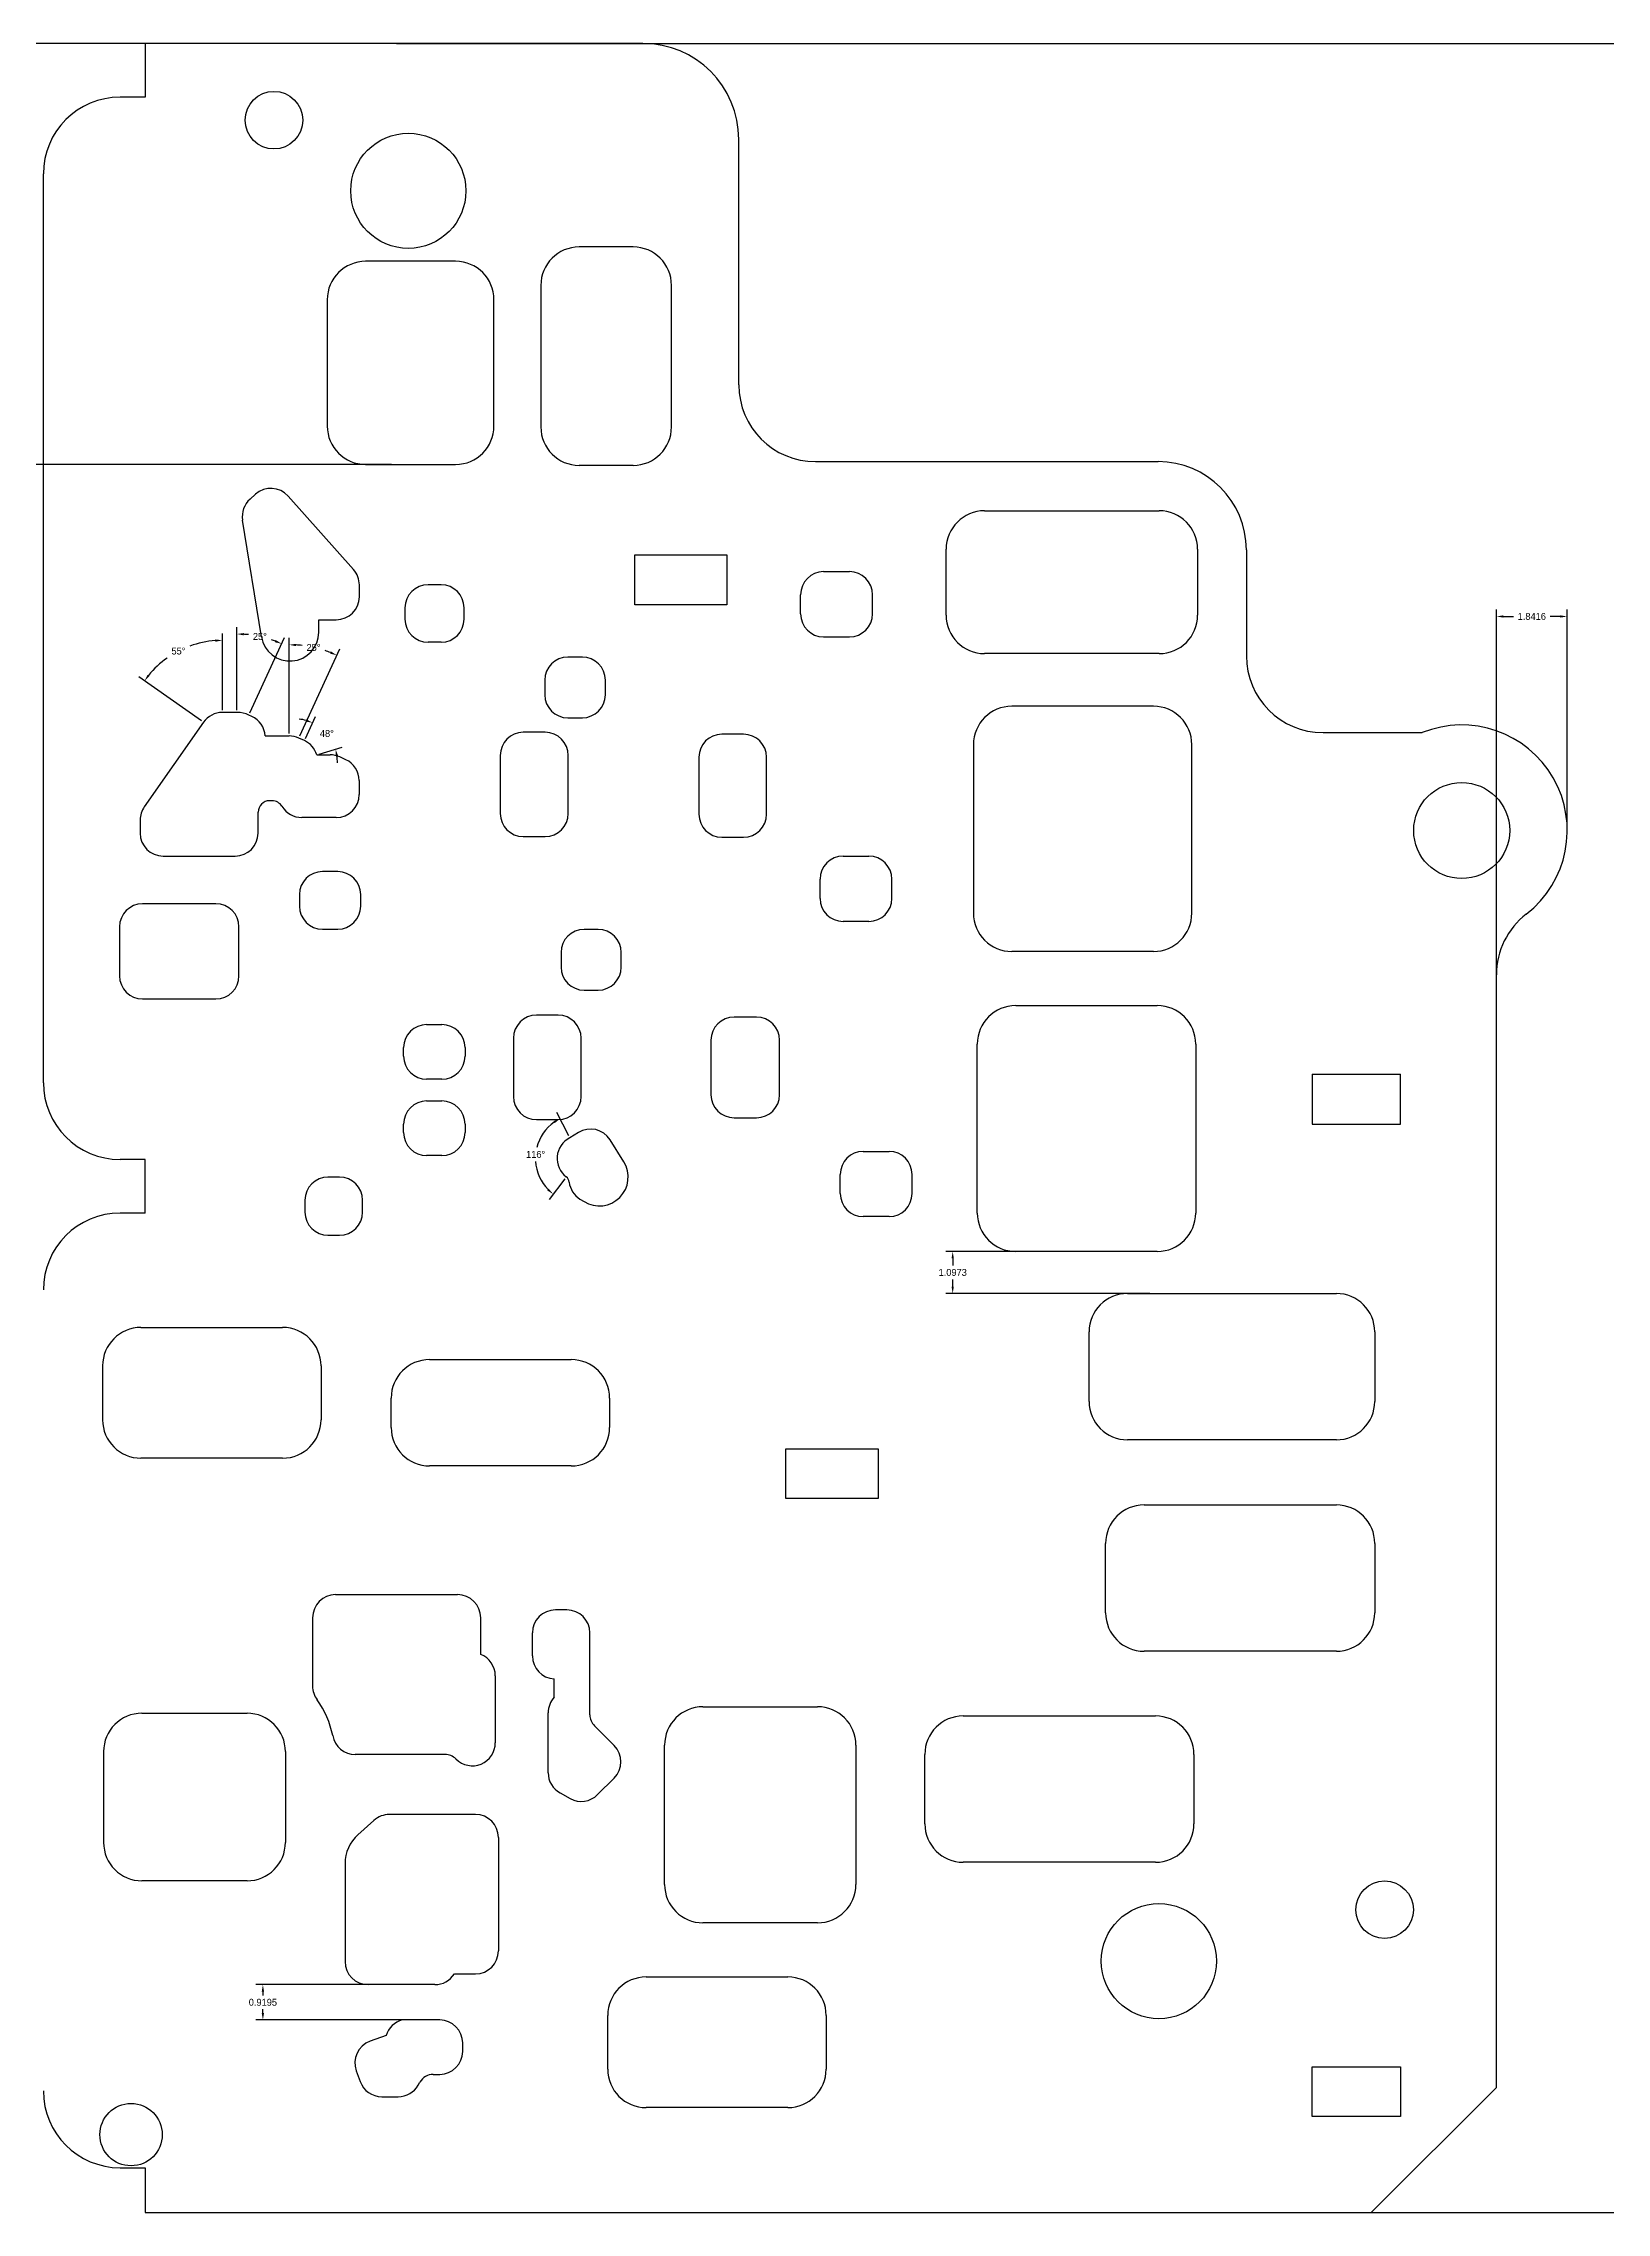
# Model space of a CAD drawing. Extents: x -23 to 79, y 1 to 57.
# Drawn here: x 0.8 to 41.5, y 0.7 to 57.2 of the extents above; entities that cross this region are included whole.
import ezdxf

# ---------------------------------------------------------------- set-up
doc = ezdxf.new("R2010")
doc.units = 0
doc.header["$MEASUREMENT"] = 0
doc.layers.get('0').update_dxf_attribs({"linetype": 'CONTINUOUS'})
doc.layers.get('Defpoints').update_dxf_attribs({"linetype": 'CONTINUOUS'})
doc.layers.add('AM_5', color=3, linetype='CONTINUOUS', lineweight=15)
doc.dimstyles.new('STANDARD$0', dxfattribs={"dimtxt": 0.18, "dimasz": 0.18, "dimexe": 0.18, "dimexo": 0.0625, "dimgap": 0.09, "dimtad": 0, "dimtih": 1, "dimtoh": 1, "dimdec": 4, "dimzin": 0, "dimdsep": 46, "dimtxsty": 'STANDARD', "dimcen": 0.09, "dimadec": 0, "dimazin": 0, "dimtfac": 1, "dimtdec": 4, "dimtofl": 0, "dimtmove": 2, "dimatfit": 3, "dimfxl": 1, "dimtolj": 1, "dimtzin": 0, "dimarcsym": 0})
doc.dimstyles.new('STANDARD$2', dxfattribs={"dimtxt": 0.18, "dimasz": 0.18, "dimexe": 0.18, "dimexo": 0.0625, "dimgap": 0.09, "dimtad": 0, "dimtih": 1, "dimtoh": 1, "dimdec": 4, "dimzin": 0, "dimdsep": 46, "dimtxsty": 'STANDARD', "dimcen": 0.09, "dimadec": 0, "dimazin": 0, "dimtfac": 1, "dimtdec": 4, "dimtofl": 0, "dimtmove": 2, "dimatfit": 3, "dimfxl": 1, "dimtolj": 1, "dimtzin": 0, "dimarcsym": 0})

# ---------------------------------------------------------------- blocks, each defined once
blk = doc.blocks.new('*D3')
at = {"layer": 'AM_5', "color": 0, "lineweight": -2, "transparency": 16777216}
for p, q in [((7.625, 39.088), (7.888, 39.659)), ((7.982, 38.679), (8.583, 38.862))]:
    blk.add_line(p, q, dxfattribs=at)
for start, end in [(74.5663, 83.8568), (358.3466, 7.6372)]:
    blk.add_arc((7.348, 38.486), 1.111, start, end, dxfattribs=at)
at = {"layer": 'AM_5', "color": 0, "transparency": 16777216}
for points in [[(7.654, 39.586), (7.634, 39.529), (7.813, 39.496)], [(8.42, 38.628), (8.479, 38.641), (8.411, 38.81)]]:
    blk.add_solid(points, dxfattribs=at)
at = {"layer": 'Defpoints', "color": 0, "transparency": 16777216}
for p in [(7.599, 39.031), (8.28, 39.092), (7.348, 38.486), (7.348, 38.486), (7.922, 38.661)]:
    blk.add_point(p, dxfattribs=at)
at = {"layer": 'AM_5', "color": 0, "transparency": 16777216, "insert": (8.186, 39.217), "char_height": 0.18, "attachment_point": 5}
blk.add_mtext('\\A1;48°', dxfattribs=at)
blk = doc.blocks.new('*D4')
at = {"layer": 'AM_5', "color": 0, "lineweight": -2, "transparency": 16777216}
for p, q in [((7.202, 39.216), (7.202, 41.707)), ((7.479, 39.156), (8.521, 41.418))]:
    blk.add_line(p, q, dxfattribs=at)
for start, end in [(83.5001, 86.5312), (68.7446, 71.6405)]:
    blk.add_arc((7.202, 38.554), 2.974, start, end, dxfattribs=at)
at = {"layer": 'AM_5', "color": 0, "transparency": 16777216}
for points in [[(7.381, 41.492), (7.383, 41.552), (7.202, 41.527)], [(8.292, 41.353), (8.268, 41.298), (8.446, 41.255)]]:
    blk.add_solid(points, dxfattribs=at)
at = {"layer": 'Defpoints', "color": 0, "transparency": 16777216}
for p in [(8.045, 41.405), (7.202, 39.154), (7.453, 39.099), (7.202, 38.554)]:
    blk.add_point(p, dxfattribs=at)
at = {"layer": 'AM_5', "color": 0, "transparency": 16777216, "insert": (7.838, 41.458), "char_height": 0.18, "attachment_point": 5}
blk.add_mtext('\\A1;25°', dxfattribs=at)
blk = doc.blocks.new('*D5')
at = {"layer": 'AM_5', "color": 0, "lineweight": -2, "transparency": 16777216}
for p, q in [((5.464, 39.827), (5.464, 41.823)), ((4.922, 39.544), (3.286, 40.689))]:
    blk.add_line(p, q, dxfattribs=at)
for start, end in [(94.1614, 109.921), (125.4723, 140.8386)]:
    blk.add_arc((5.464, 39.164), 2.479, start, end, dxfattribs=at)
at = {"layer": 'AM_5', "color": 0, "transparency": 16777216}
for points in [[(5.283, 41.667), (5.285, 41.607), (5.464, 41.643)], [(3.566, 40.712), (3.518, 40.748), (3.434, 40.586)]]:
    blk.add_solid(points, dxfattribs=at)
at = {"layer": 'Defpoints', "color": 0, "transparency": 16777216}
for p in [(4.685, 41.517), (5.464, 39.764), (4.973, 39.509), (5.464, 39.164)]:
    blk.add_point(p, dxfattribs=at)
at = {"layer": 'AM_5', "color": 0, "transparency": 16777216, "insert": (4.32, 41.363), "char_height": 0.18, "attachment_point": 5}
blk.add_mtext('\\A1;55°', dxfattribs=at)
blk = doc.blocks.new('*D6')
at = {"layer": 'AM_5', "color": 0, "lineweight": -2, "transparency": 16777216}
for p, q in [((5.843, 39.827), (5.843, 41.988)), ((6.183, 39.752), (7.086, 41.715))]:
    blk.add_line(p, q, dxfattribs=at)
for start, end in [(83.8755, 86.3072), (68.9686, 71.2469)]:
    blk.add_arc((5.843, 39.014), 2.793, start, end, dxfattribs=at)
at = {"layer": 'AM_5', "color": 0, "transparency": 16777216}
for points in [[(6.022, 41.772), (6.024, 41.832), (5.843, 41.808)], [(6.857, 41.649), (6.834, 41.594), (7.011, 41.552)]]:
    blk.add_solid(points, dxfattribs=at)
at = {"layer": 'Defpoints', "color": 0, "transparency": 16777216}
for p in [(6.635, 41.693), (5.843, 39.764), (6.156, 39.696), (5.843, 39.014)]:
    blk.add_point(p, dxfattribs=at)
at = {"layer": 'AM_5', "color": 0, "transparency": 16777216, "insert": (6.441, 41.743), "char_height": 0.18, "attachment_point": 5}
blk.add_mtext('\\A1;25°', dxfattribs=at)
blk = doc.blocks.new('*D7')
at = {"layer": 'AM_5', "color": 0, "lineweight": -2, "transparency": 16777216}
for p, q in [((14.484, 28.739), (14.179, 29.347)), ((14.382, 27.619), (13.972, 27.076))]:
    blk.add_line(p, q, dxfattribs=at)
for start, end in [(125.5342, 165.776), (183.6579, 224.0285)]:
    blk.add_arc((14.782, 28.147), 1.163, start, end, dxfattribs=at)
at = {"layer": 'AM_5', "color": 0, "transparency": 16777216}
for points in [[(14.09, 29.119), (14.121, 29.068), (14.26, 29.186)], [(13.965, 27.361), (13.926, 27.316), (14.08, 27.219)]]:
    blk.add_solid(points, dxfattribs=at)
at = {"layer": 'Defpoints', "color": 0, "transparency": 16777216}
for p in [(13.724, 28.631), (14.513, 28.683), (14.782, 28.147), (14.42, 27.668)]:
    blk.add_point(p, dxfattribs=at)
at = {"layer": 'AM_5', "color": 0, "transparency": 16777216, "insert": (13.623, 28.253), "char_height": 0.18, "attachment_point": 5}
blk.add_mtext('\\A1;116°', dxfattribs=at)
blk = doc.blocks.new('*D8')
at = {"layer": 'AM_5', "color": 0, "lineweight": -2, "transparency": 16777216}
for p, q in [((10.509, 6.629), (6.339, 6.629)), ((6.519, 6.449), (6.519, 6.349)), ((10.573, 5.709), (6.339, 5.709)), ((6.519, 5.889), (6.519, 5.989))]:
    blk.add_line(p, q, dxfattribs=at)
at = {"layer": 'AM_5', "color": 0, "transparency": 16777216}
for points in [[(6.489, 6.449), (6.549, 6.449), (6.519, 6.629)], [(6.489, 5.889), (6.549, 5.889), (6.519, 5.709)]]:
    blk.add_solid(points, dxfattribs=at)
at = {"layer": 'Defpoints', "color": 0, "transparency": 16777216}
for p in [(10.571, 6.629), (6.519, 5.709), (10.635, 5.709)]:
    blk.add_point(p, dxfattribs=at)
at = {"layer": 'AM_5', "color": 0, "transparency": 16777216, "insert": (6.519, 6.169), "char_height": 0.18, "attachment_point": 5}
blk.add_mtext('\\A1;0.9195', dxfattribs=at)
blk = doc.blocks.new('*D9')
at = {"layer": 'AM_5', "color": 0, "lineweight": -2, "transparency": 16777216}
for p, q in [((29.62, 25.727), (24.307, 25.727)), ((24.487, 25.547), (24.487, 25.359)), ((24.487, 24.81), (24.487, 24.999)), ((29.62, 24.63), (24.307, 24.63))]:
    blk.add_line(p, q, dxfattribs=at)
at = {"layer": 'AM_5', "color": 0, "transparency": 16777216}
for points in [[(24.457, 25.547), (24.517, 25.547), (24.487, 25.727)], [(24.457, 24.81), (24.517, 24.81), (24.487, 24.63)]]:
    blk.add_solid(points, dxfattribs=at)
at = {"layer": 'Defpoints', "color": 0, "transparency": 16777216}
for p in [(29.682, 25.727), (24.487, 24.63), (29.682, 24.63)]:
    blk.add_point(p, dxfattribs=at)
at = {"layer": 'AM_5', "color": 0, "transparency": 16777216, "insert": (24.487, 25.179), "char_height": 0.18, "attachment_point": 5}
blk.add_mtext('\\A1;1.0973', dxfattribs=at)
blk = doc.blocks.new('*D10')
at = {"layer": 'AM_5', "color": 0, "lineweight": -2, "transparency": 16777216}
for p, q in [((38.65, 32.399), (38.65, 42.445)), ((40.492, 36.871), (40.492, 42.445)), ((38.83, 42.265), (39.091, 42.265)), ((40.312, 42.265), (40.051, 42.265))]:
    blk.add_line(p, q, dxfattribs=at)
at = {"layer": 'AM_5', "color": 0, "transparency": 16777216}
for points in [[(38.83, 42.295), (38.83, 42.235), (38.65, 42.265)], [(40.312, 42.295), (40.312, 42.235), (40.492, 42.265)]]:
    blk.add_solid(points, dxfattribs=at)
at = {"layer": 'Defpoints', "color": 0, "transparency": 16777216}
for p in [(38.65, 42.265), (40.492, 36.808), (38.65, 32.336)]:
    blk.add_point(p, dxfattribs=at)
at = {"layer": 'AM_5', "color": 0, "transparency": 16777216, "insert": (39.571, 42.265), "char_height": 0.18, "attachment_point": 5}
blk.add_mtext('\\A1;1.8416', dxfattribs=at)
blk = doc.blocks.new('*D13')
at = {"layer": 'AM_5', "color": 0, "lineweight": -2, "transparency": 16777216}
for p, q in [((9.998, 57.191), (78.789, 57.191)), ((78.609, 57.011), (78.609, 29.121)), ((78.609, 0.871), (78.609, 28.761)), ((10.099, 0.691), (78.789, 0.691))]:
    blk.add_line(p, q, dxfattribs=at)
at = {"layer": 'AM_5', "color": 0, "transparency": 16777216}
for points in [[(78.579, 57.011), (78.639, 57.011), (78.609, 57.191)], [(78.579, 0.871), (78.639, 0.871), (78.609, 0.691)]]:
    blk.add_solid(points, dxfattribs=at)
at = {"layer": 'Defpoints', "color": 0, "transparency": 16777216}
for p in [(9.936, 57.191), (10.037, 0.691), (78.609, 0.691)]:
    blk.add_point(p, dxfattribs=at)
at = {"layer": 'AM_5', "color": 0, "transparency": 16777216, "insert": (78.609, 28.941), "char_height": 0.18, "attachment_point": 5}
blk.add_mtext('\\A1;56.5000', dxfattribs=at)
blk = doc.blocks.new('*D14')
at = {"layer": 'AM_5', "color": 0, "lineweight": -2, "transparency": 16777216}
for p, q in [((9.873, 57.191), (-23.171, 57.191)), ((-22.991, 57.011), (-22.991, 51.888)), ((-22.991, 46.405), (-22.991, 51.528)), ((9.873, 46.225), (-23.171, 46.225))]:
    blk.add_line(p, q, dxfattribs=at)
at = {"layer": 'AM_5', "color": 0, "transparency": 16777216}
for points in [[(-23.021, 57.011), (-22.961, 57.011), (-22.991, 57.191)], [(-23.021, 46.405), (-22.961, 46.405), (-22.991, 46.225)]]:
    blk.add_solid(points, dxfattribs=at)
at = {"layer": 'Defpoints', "color": 0, "transparency": 16777216}
for p in [(9.936, 57.191), (-22.991, 46.225), (9.936, 46.225)]:
    blk.add_point(p, dxfattribs=at)
at = {"layer": 'AM_5', "color": 0, "transparency": 16777216, "insert": (-22.991, 51.708), "char_height": 0.18, "attachment_point": 5}
blk.add_mtext('\\A1;10.9662', dxfattribs=at)

msp = doc.modelspace()

# ---------------------------------------------------------------- linework, layer by layer
at = {"color": 7, "linetype": 'Continuous'}
for p, q in [((16.41548, 57.19137), (3.45598, 57.19137)), ((3.45598, 57.19137), (3.45598, 55.79137)), ((3.45598, 55.79137), (2.80198, 55.79137)), ((18.91548, 48.29741), (18.91548, 54.69137)), ((0.80198, 30.12177), (0.80198, 53.79137)), ((11.53908, 51.51473), (9.19568, 51.51473)), ((16.16188, 51.88933), (14.75828, 51.88933)), ((13.75828, 50.88933), (13.75828, 47.19973)), ((17.16188, 47.19973), (17.16188, 50.88933)), ((8.19568, 50.51473), (8.19568, 47.22513)), ((12.53908, 47.22513), (12.53908, 50.51473)), ((9.19568, 46.22513), (11.53908, 46.22513)), ((16.16188, 46.19973), (14.75828, 46.19973)), ((20.91548, 46.29741), (29.8356, 46.29741)), ((6.18397, 45.31979), (6.32751, 45.4477)), ((8.8803, 43.48485), (7.17463, 45.39893)), ((6.48324, 41.73331), (5.99085, 44.77599)), ((25.3156, 45.01741), (29.8656, 45.01741)), ((16.20317, 42.56633), (16.20317, 43.86633)), ((16.20317, 43.86633), (18.60317, 43.86633)), ((18.60317, 43.86633), (18.60317, 42.56633)), ((24.3156, 42.29741), (24.3156, 44.01741)), ((30.8656, 44.01741), (30.8656, 42.29741)), ((32.1356, 43.99741), (32.1356, 41.23987)), ((9.03235, 42.77904), (9.03235, 43.08567)), ((11.16011, 43.09082), (10.82011, 43.09082)), ((21.12489, 43.4321), (21.79753, 43.4321)), ((10.22011, 42.49082), (10.22011, 42.19484)), ((11.76011, 42.19484), (11.76011, 42.49082)), ((18.60317, 42.56633), (16.20317, 42.56633)), ((20.52489, 42.3321), (20.52489, 42.8321)), ((22.39753, 42.3321), (22.39753, 42.8321)), ((7.97361, 41.85312), (7.97361, 42.17904)), ((7.97361, 42.17904), (8.43235, 42.17904)), ((11.16011, 41.59484), (10.82011, 41.59484)), ((21.12489, 41.7321), (21.79753, 41.7321)), ((29.8656, 41.29741), (25.3156, 41.29741)), ((14.84052, 41.20612), (14.46253, 41.20612)), ((13.86253, 40.60613), (13.86253, 40.2253)), ((15.44052, 40.2253), (15.44052, 40.60613)), ((5.84279, 39.76445), (5.46429, 39.76445)), ((6.23057, 39.66158), (6.15648, 39.6957)), ((14.46253, 39.6253), (14.84052, 39.6253)), ((29.71532, 39.92593), (26.02572, 39.92593)), ((4.9728, 39.5086), (3.43101, 37.3067)), ((6.57846, 39.15382), (7.2018, 39.15382)), ((7.59907, 39.03144), (7.45275, 39.09882)), ((13.87093, 39.24712), (13.30132, 39.24712)), ((19.03886, 39.19762), (18.47567, 39.19762)), ((34.1356, 39.23987), (36.71608, 39.23987)), ((7.92212, 38.66114), (8.27176, 38.66114)), ((8.67866, 38.53433), (8.52271, 38.60614)), ((12.70132, 38.64712), (12.70132, 37.13133)), ((14.47093, 37.13133), (14.47093, 38.64712)), ((17.87567, 38.59762), (17.87567, 37.11478)), ((19.63886, 37.11478), (19.63886, 38.59762)), ((25.02572, 38.92593), (25.02572, 34.53953)), ((30.71532, 34.53953), (30.71532, 38.92593)), ((9.02771, 37.98933), (9.02771, 37.62792)), ((6.75907, 37.46567), (6.69537, 37.46567)), ((3.3225, 36.96255), (3.3225, 36.62324)), ((6.39537, 36.62324), (6.39537, 37.16567)), ((8.42771, 37.02792), (7.53128, 37.02792)), ((13.30132, 36.53133), (13.87093, 36.53133)), ((18.47567, 36.51478), (19.03886, 36.51478)), ((3.9225, 36.02324), (5.79537, 36.02324)), ((8.46791, 35.62066), (8.07183, 35.62066)), ((21.63106, 36.021), (22.3037, 36.021)), ((21.03106, 34.921), (21.03106, 35.421)), ((22.9037, 34.921), (22.9037, 35.421)), ((5.29549, 34.78118), (3.38541, 34.78118)), ((7.47183, 35.02067), (7.47183, 34.72066)), ((9.06791, 34.72066), (9.06791, 35.02067)), ((2.78541, 34.18118), (2.78541, 32.90273)), ((5.89549, 32.90273), (5.89549, 34.18118)), ((8.07183, 34.12066), (8.46791, 34.12066)), ((15.25405, 34.11219), (14.88488, 34.11219)), ((22.3037, 34.321), (21.63106, 34.321)), ((14.28488, 33.51219), (14.28488, 33.13205)), ((15.85405, 33.13205), (15.85405, 33.51219)), ((29.71532, 33.53953), (26.02572, 33.53953)), ((38.65036, 3.95189), (38.65036, 32.93194)), ((3.38541, 32.30273), (5.29549, 32.30273)), ((14.88488, 32.53205), (15.25405, 32.53205)), ((14.20875, 31.87993), (13.64721, 31.87993)), ((19.37775, 31.82889), (18.79063, 31.82889)), ((26.12732, 32.12813), (29.81692, 32.12813)), ((10.78503, 31.63621), (11.18455, 31.63621)), ((13.04721, 31.27993), (13.04721, 29.75861)), ((14.80875, 29.75861), (14.80875, 31.27993)), ((18.19063, 31.22889), (18.19063, 29.80757)), ((19.97775, 29.80757), (19.97775, 31.22889)), ((25.12732, 26.72733), (25.12732, 31.12813)), ((30.81692, 31.12813), (30.81692, 26.72733)), ((10.18504, 30.8131), (10.18504, 31.03621)), ((11.78455, 31.03621), (11.78455, 30.8131)), ((11.18455, 30.2131), (10.78503, 30.2131)), ((33.85036, 30.34408), (33.85036, 29.04408)), ((33.85036, 30.34408), (36.15036, 30.34408)), ((36.15036, 29.04408), (36.15036, 30.34408)), ((10.78503, 29.64485), (11.18455, 29.64485)), ((10.18504, 28.82174), (10.18504, 29.04485)), ((11.78455, 29.04485), (11.78455, 28.82174)), ((13.64721, 29.15861), (14.20875, 29.15861)), ((14.73762, 28.82321), (14.51253, 28.68323)), ((18.79063, 29.20757), (19.37775, 29.20757)), ((33.85036, 29.04408), (36.15036, 29.04408)), ((15.91992, 28.05822), (15.56398, 28.63056)), ((22.1575, 28.33325), (22.83014, 28.33325)), ((3.45598, 28.12177), (2.80198, 28.12177)), ((3.45598, 26.72474), (3.45598, 28.12177)), ((11.18455, 28.22174), (10.78503, 28.22174)), ((21.5575, 27.23325), (21.5575, 27.73325)), ((23.43014, 27.23325), (23.43014, 27.73325)), ((8.51501, 27.66294), (8.21501, 27.66294)), ((3.45598, 26.72474), (2.80198, 26.72474)), ((7.61501, 27.06294), (7.61501, 26.74832)), ((9.11501, 26.74832), (9.11501, 27.06294)), ((14.77909, 27.09167), (14.88976, 27.02352)), ((22.83014, 26.63325), (22.1575, 26.63325)), ((8.21501, 26.14832), (8.51501, 26.14832)), ((29.81692, 25.72733), (26.12732, 25.72733)), ((29.03816, 24.63005), (34.48036, 24.63005)), ((3.34352, 23.74613), (7.03312, 23.74613)), ((28.03816, 21.82005), (28.03816, 23.63005)), ((35.48036, 23.63005), (35.48036, 21.82005)), ((2.34352, 22.74613), (2.34352, 21.34253)), ((8.03312, 22.74613), (8.03312, 21.34253)), ((9.86192, 21.13933), (9.86192, 21.90793)), ((15.55152, 21.90793), (15.55152, 21.13933)), ((7.03312, 20.34253), (3.34352, 20.34253)), ((20.14455, 20.58731), (22.54455, 20.58731)), ((20.14455, 19.28731), (20.14455, 20.58731)), ((22.54455, 20.58731), (22.54455, 19.28731)), ((34.48036, 20.82005), (29.03816, 20.82005)), ((14.55152, 20.13933), (10.86192, 20.13933)), ((22.54455, 19.28731), (20.14455, 19.28731)), ((29.46996, 19.12333), (34.48036, 19.12333)), ((28.46996, 16.31333), (28.46996, 18.12333)), ((35.48036, 18.12333), (35.48036, 16.31333)), ((8.41293, 16.78658), (11.59186, 16.78658)), ((14.43711, 16.38977), (14.13806, 16.38977)), ((7.81293, 16.18658), (7.81293, 14.40466)), ((12.19186, 15.23218), (12.19186, 16.18658)), ((13.53806, 15.19119), (13.53806, 15.78977)), ((15.03711, 13.65594), (15.03711, 15.78977)), ((34.48036, 15.31333), (29.46996, 15.31333)), ((12.57286, 14.67358), (12.57286, 12.92956)), ((14.10611, 14.11314), (14.10611, 14.59204)), ((3.36948, 13.69789), (6.10559, 13.69789)), ((13.94955, 12.14781), (13.94955, 13.70896)), ((17.98248, 13.86807), (20.9657, 13.86807)), ((24.7608, 13.62677), (29.7712, 13.62677)), ((15.66963, 12.85774), (15.15426, 13.3731)), ((2.36948, 12.69789), (2.36948, 10.33417)), ((7.10559, 12.69789), (7.10559, 10.33417)), ((11.26367, 12.62455), (8.92685, 12.62455)), ((16.98248, 9.23943), (16.98248, 12.86807)), ((21.9657, 12.86807), (21.9657, 9.23943)), ((23.7608, 10.81677), (23.7608, 12.62677)), ((30.7712, 12.62677), (30.7712, 10.81677)), ((15.23879, 11.57838), (15.66963, 12.00921)), ((14.26127, 11.6216), (14.52625, 11.47643)), ((9.41299, 10.90823), (8.99659, 10.53494)), ((12.05415, 11.06147), (9.8135, 11.06147)), ((12.65415, 10.46147), (12.65415, 7.5086)), ((8.65878, 9.77843), (8.65878, 7.2289)), ((29.7712, 9.81677), (24.7608, 9.81677)), ((6.10559, 9.33417), (3.36948, 9.33417)), ((20.9657, 8.23943), (17.98248, 8.23943)), ((11.50639, 6.9086), (12.05415, 6.9086)), ((16.50072, 6.82973), (20.19032, 6.82973)), ((10.99903, 6.6289), (9.25878, 6.6289)), ((11.12463, 5.70942), (10.14567, 5.70942)), ((15.50072, 4.42613), (15.50072, 5.82973)), ((21.19032, 5.82973), (21.19032, 4.42613)), ((9.73067, 5.30664), (9.31118, 5.15396)), ((11.72463, 4.89137), (11.72463, 5.10942)), ((8.95257, 4.38493), (9.0546, 4.10462)), ((10.56394, 4.00983), (10.61101, 4.09137)), ((10.95742, 4.29137), (11.12463, 4.29137)), ((33.85036, 3.19137), (33.85036, 4.49137)), ((33.85036, 4.49137), (36.15036, 4.49137)), ((36.15036, 4.49137), (36.15036, 3.19137)), ((9.61841, 3.70983), (10.04432, 3.70983)), ((20.19032, 3.42613), (16.50072, 3.42613)), ((38.65036, 3.95189), (35.38984, 0.69137)), ((36.15036, 3.19137), (33.85036, 3.19137)), ((2.80198, 1.85964), (3.45598, 1.85964)), ((3.45598, 1.85964), (3.45598, 0.69137)), ((3.45598, 0.69137), (35.38984, 0.69137))]:
    msp.add_line(p, q, dxfattribs=at)
msp.add_line((10.86192, 22.90793), (14.55152, 22.90793))
for centre, radius in [((6.80598, 55.19137), 0.75), ((10.30725, 53.35091), 1.5), ((37.74452, 36.68941), 1.25), ((35.73542, 8.57979), 0.75), ((29.85763, 7.24229), 1.5), ((3.08596, 2.72268), 0.81225), ((3.08596, 2.72268), 0.81225)]:
    msp.add_circle(centre, radius, dxfattribs=at)
for centre, radius, start, end in [((16.41548, 54.69137), 2.5, 0, 90), ((2.80198, 53.79137), 2, 90, 180), ((9.19568, 50.51473), 1, 90, 180), ((11.53908, 50.51473), 1, 0, 90), ((14.75828, 50.88933), 1, 90, 180), ((16.16188, 50.88933), 1, 0, 90), ((20.91548, 48.29741), 2, 180, 270), ((9.19568, 47.22513), 1, 180, 270), ((11.53908, 47.22513), 1, 270, 0), ((14.75828, 47.19973), 1, 180, 270), ((16.16188, 47.19973), 1, 270, 0), ((29.8356, 43.99741), 2.3, 0, 90), ((6.58314, 44.87184), 0.6, 131.70479, 189.192447), ((6.72668, 44.99975), 0.6, 41.70479, 131.70479), ((25.3156, 44.01741), 1, 90, 180), ((29.8656, 44.01741), 1, 0, 90), ((8.43235, 43.08567), 0.6, 0, 41.70479), ((10.82011, 42.49082), 0.6, 90, 180), ((11.16011, 42.49082), 0.6, 0, 90), ((21.12489, 42.8321), 0.6, 90, 180), ((21.79753, 42.8321), 0.6, 0, 90), ((8.43235, 42.77904), 0.6, 270, 0), ((7.22361, 41.85312), 0.75, 189.192447, 0), ((10.82011, 42.19484), 0.6, 180, 270), ((11.16011, 42.19484), 0.6, 270, 0), ((21.12489, 42.3321), 0.6, 180, 270), ((21.79753, 42.3321), 0.6, 270, 0), ((25.3156, 42.29741), 1, 180, 270), ((29.8656, 42.29741), 1, 270, 0), ((14.46253, 40.60613), 0.6, 90, 180), ((14.84052, 40.60613), 0.6, 0, 90), ((34.1356, 41.23987), 2, 180, 270), ((14.46253, 40.2253), 0.6, 180, 270), ((14.84052, 40.2253), 0.6, 270, 0), ((5.46429, 39.16445), 0.6, 90, 145), ((5.84279, 39.01445), 0.75, 65.275773, 90), ((5.97962, 39.11658), 0.6, 3.557799, 65.275773), ((26.02572, 38.92593), 1, 90, 180), ((29.71532, 38.92593), 1, 360, 90), ((7.2018, 38.55382), 0.6, 65.275773, 90), ((7.34812, 38.48644), 0.6, 16.927706, 65.275773), ((13.30132, 38.64712), 0.6, 90, 180), ((13.87093, 38.64712), 0.6, 0, 90), ((18.47567, 38.59762), 0.6, 90, 180), ((19.03886, 38.59762), 0.6, 0, 90), ((37.74452, 36.68941), 2.75, 307.716499, 111.961233), ((8.27176, 38.06114), 0.6, 65.275773, 90), ((8.42771, 37.98933), 0.6, 360, 65.275773), ((3.9225, 36.96255), 0.6, 145, 180), ((6.69537, 37.16567), 0.3, 90, 180), ((6.75907, 37.16567), 0.3, 30.904907, 90), ((7.53128, 37.62792), 0.6, 210.904907, 270), ((8.42771, 37.62792), 0.6, 270, 360), ((13.30132, 37.13133), 0.6, 180, 270), ((13.87093, 37.13133), 0.6, 270, 360), ((18.47567, 37.11478), 0.6, 180, 270), ((19.03886, 37.11478), 0.6, 270, 360), ((3.9225, 36.62324), 0.6, 180, 270), ((5.79537, 36.62324), 0.6, 270, 360), ((8.07183, 35.02067), 0.6, 90, 180), ((8.46791, 35.02067), 0.6, 360, 90), ((21.63106, 35.421), 0.6, 90, 180), ((22.3037, 35.421), 0.6, 360, 90), ((3.38541, 34.18118), 0.6, 90, 180), ((5.29549, 34.18118), 0.6, 360, 90), ((8.07183, 34.72066), 0.6, 180, 270), ((8.46791, 34.72066), 0.6, 270, 360), ((21.63106, 34.921), 0.6, 180, 270), ((22.3037, 34.921), 0.6, 270, 0), ((26.02572, 34.53953), 1, 180, 270), ((29.71532, 34.53953), 1, 270, 0), ((40.65036, 32.93194), 2, 127.716499, 180), ((14.88488, 33.51219), 0.6, 90, 180), ((15.25405, 33.51219), 0.6, 360, 90), ((3.38541, 32.90273), 0.6, 180, 270), ((5.29549, 32.90273), 0.6, 270, 360), ((14.88488, 33.13205), 0.6, 180, 270), ((15.25405, 33.13205), 0.6, 270, 360), ((13.64721, 31.27993), 0.6, 90, 180), ((14.20875, 31.27993), 0.6, 360, 90), ((18.79063, 31.22889), 0.6, 90, 180), ((19.37775, 31.22889), 0.6, 360, 90), ((26.12732, 31.12813), 1, 90, 180), ((29.81692, 31.12813), 1, 0, 90), ((10.78503, 31.03621), 0.6, 90, 180), ((11.18455, 31.03621), 0.6, 360, 90), ((10.78503, 30.8131), 0.6, 180, 270), ((11.18455, 30.8131), 0.6, 270, 360), ((2.80198, 30.12177), 2, 180, 270), ((10.78503, 29.04485), 0.6, 90, 180), ((11.18455, 29.04485), 0.6, 360, 90), ((13.64721, 29.75861), 0.6, 180, 270), ((14.20875, 29.75861), 0.6, 270, 360), ((18.79063, 29.80757), 0.6, 180, 270), ((19.37775, 29.80757), 0.6, 270, 360), ((10.78503, 28.82174), 0.6, 180, 270), ((11.18455, 28.82174), 0.6, 270, 360), ((15.05447, 28.3137), 0.6, 31.87709, 121.87709), ((14.78173, 28.14702), 0.6, 116.658436, 232.904255), ((22.1575, 27.73325), 0.6, 90, 180), ((22.83014, 27.73325), 0.6, 360, 90), ((15.28303, 27.66214), 0.75, 238.37438, 31.87709), ((8.21501, 27.06294), 0.6, 90, 180), ((8.51501, 27.06294), 0.6, 360, 90), ((14.29921, 27.50891), 0.2, 6.723094, 52.904255), ((15.09371, 27.60257), 0.6, 186.723094, 238.37438), ((22.1575, 27.23325), 0.6, 180, 270), ((22.83014, 27.23325), 0.6, 270, 360), ((2.80198, 24.72474), 2, 90, 180), ((8.21501, 26.74832), 0.6, 180, 270), ((8.51501, 26.74832), 0.6, 270, 0), ((26.12732, 26.72733), 1, 180, 270), ((29.81692, 26.72733), 1, 270, 0), ((29.03816, 23.63005), 1, 90, 180), ((34.48036, 23.63005), 1, 0, 90), ((3.34352, 22.74613), 1, 90, 180), ((7.03312, 22.74613), 1, 0, 90), ((10.86192, 21.90793), 1, 90, 180), ((14.55152, 21.90793), 1, 360, 90), ((29.03816, 21.82005), 1, 180, 270), ((34.48036, 21.82005), 1, 270, 0), ((3.34352, 21.34253), 1, 180, 270), ((7.03312, 21.34253), 1, 270, 0), ((10.86192, 21.13933), 1, 180, 270), ((14.55152, 21.13933), 1, 270, 360), ((29.46996, 18.12333), 1, 90, 180), ((34.48036, 18.12333), 1, 0, 90), ((8.41293, 16.18658), 0.6, 90, 180), ((11.59186, 16.18658), 0.6, 0, 90), ((14.13806, 15.78977), 0.6, 90, 180), ((14.43711, 15.78977), 0.6, 0, 90), ((29.46996, 16.31333), 1, 180, 270), ((34.48036, 16.31333), 1, 270, 0), ((11.97286, 14.67358), 0.6, 0, 68.592417), ((14.13806, 15.19119), 0.6, 180, 266.947751), ((8.41293, 14.40466), 0.6, 180, 216.490881), ((3.36948, 12.69789), 1, 90, 180), ((6.10559, 12.69789), 1, 0, 90), ((6.10559, 12.69789), 2.27, 10.574018, 36.490881), ((14.54955, 13.70896), 0.6, 137.651653, 180), ((15.43711, 13.65594), 0.4, 180, 225), ((17.98248, 12.86807), 1, 90, 180), ((20.9657, 12.86807), 1, 0, 90), ((24.7608, 12.62677), 1, 90, 180), ((29.7712, 12.62677), 1, 0, 90), ((8.92685, 13.22455), 0.6, 190.574018, 270), ((11.26367, 12.22455), 0.4, 44.830704, 90), ((11.97286, 12.92956), 0.6, 224.830704, 0), ((15.24536, 12.43347), 0.6, 315, 45), ((14.54955, 12.14781), 0.6, 180, 241.283772), ((14.81453, 12.00264), 0.6, 241.283772, 315), ((9.8135, 10.46147), 0.6, 90, 131.875244), ((12.05415, 10.46147), 0.6, 0, 90), ((24.7608, 10.81677), 1, 180, 270), ((29.7712, 10.81677), 1, 270, 0), ((3.36948, 10.33417), 1, 180, 270), ((6.10559, 10.33417), 1, 270, 0), ((9.67478, 9.77843), 1.016, 131.875244, 180), ((17.98248, 9.23943), 1, 180, 270), ((20.9657, 9.23943), 1, 270, 0), ((12.05415, 7.5086), 0.6, 270, 360), ((9.25878, 7.2289), 0.6, 180, 270), ((10.99903, 7.2289), 0.6, 270, 327.735774), ((16.50072, 5.82973), 1, 90, 180), ((20.19032, 5.82973), 1, 0, 90), ((10.30432, 5.13077), 0.6, 105.332016, 162.955508), ((11.12463, 5.10942), 0.6, 360, 90), ((9.51639, 4.59014), 0.6, 110, 200), ((11.12463, 4.89137), 0.6, 270, 360), ((9.61841, 4.30983), 0.6, 200, 270), ((10.04432, 4.30983), 0.6, 270, 330), ((10.95742, 3.89137), 0.4, 90, 150), ((16.50072, 4.42613), 1, 180, 270), ((20.19032, 4.42613), 1, 270, 0), ((2.80198, 3.85964), 2, 180, 270)]:
    msp.add_arc(centre, radius, start, end, dxfattribs=at)

# ---------------------------------------------------------------- dimensions: what is measured, and where the dimension line sits
at = {"layer": 'AM_5'}
for base, p1, p2, picture, middle in [((-22.99088, 46.22513), (9.93573, 57.19137), (9.93573, 46.22513), '*D14', (-22.99088, 51.70825)), ((78.60915, 0.69137), (9.93573, 57.19137), (10.03698, 0.69137), '*D13', (78.60915, 28.94137)), ((24.48691, 24.63005), (29.68201, 25.72733), (29.68201, 24.63005), '*D9', (24.48691, 25.17869)), ((6.51947, 5.70942), (10.57149, 6.6289), (10.63515, 5.70942), '*D8', (6.51947, 6.16916))]:
    dim = msp.add_linear_dim(base=base, p1=p1, p2=p2, angle=90, dimstyle='STANDARD$0', override={"dimtmove": 0}, dxfattribs=at)
    dim.commit()
    dim.dimension.update_dxf_attribs({"geometry": picture, "text_midpoint": middle})
dim = msp.add_linear_dim(base=(38.65036, 42.26458), p1=(40.49195, 36.80827), p2=(38.65036, 32.33624), dimstyle='STANDARD$0', override={"dimtmove": 0}, dxfattribs=at)
dim.commit()
dim.dimension.update_dxf_attribs({"geometry": '*D10', "text_midpoint": (39.57115, 42.26458)})
for base, center, p1, p2, picture, middle in [((4.68458, 41.51747), (5.46429, 39.16445), (5.46429, 39.76445), (4.9728, 39.5086), '*D5', (4.31969, 41.3632)), ((6.63532, 41.69294), (5.84279, 39.01445), (6.15648, 39.6957), (5.84279, 39.76445), '*D6', (6.4408, 41.74296)), ((8.04549, 41.4052), (7.2018, 38.55382), (7.45275, 39.09882), (7.2018, 39.15382), '*D4', (7.83841, 41.45846)), ((13.72412, 28.63107), (14.78173, 28.14702), (14.51253, 28.68323), (14.41984, 27.66844), '*D7', (13.62343, 28.25281))]:
    dim = msp.add_angular_dim_3p(base=base, center=center, p1=p1, p2=p2, dimstyle='STANDARD$2', override={"dimtmove": 0}, dxfattribs=at)
    dim.commit()
    dim.dimension.update_dxf_attribs({"geometry": picture, "text_midpoint": middle})
dim = msp.add_angular_dim_2l(base=(8.27967, 39.09241), line1=((7.34812, 38.48644), (7.59907, 39.03144)), line2=((7.34812, 38.48644), (7.92212, 38.66114)), dimstyle='STANDARD$2', override={"dimtmove": 0}, dxfattribs=at)
dim.commit()
dim.dimension.update_dxf_attribs({"geometry": '*D3', "text_midpoint": (8.18553, 39.21701)})

doc.saveas('drawing.dxf')
